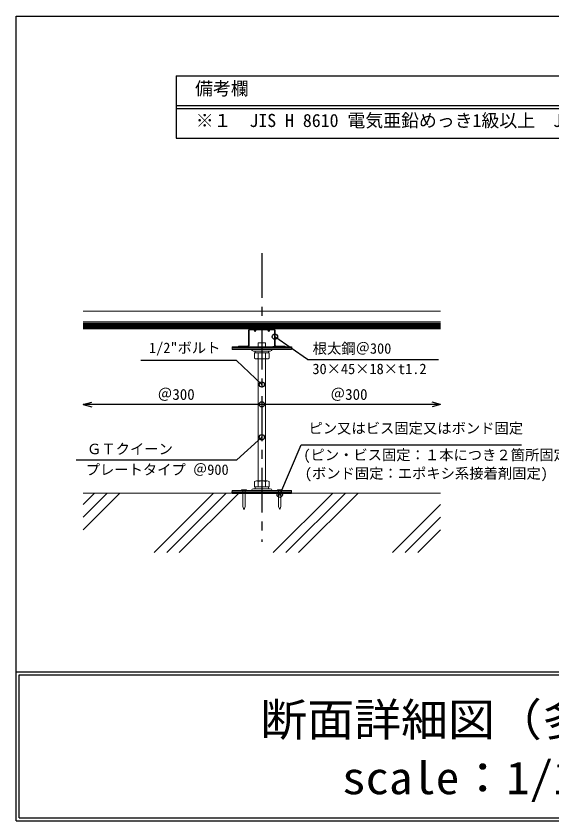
# Model space of a CAD drawing. Units: millimetres on the paper, enlarged 100 times, with parts at other scales. Extents: x -20630 to 20620, y -14480 to 14258.
# Drawn here: x 7321 to 13315, y -7282 to 1718 of the extents above; entities that cross this region are included whole.
import ezdxf
from ezdxf.enums import TextEntityAlignment as Align

# ---------------------------------------------------------------- set-up
doc = ezdxf.new("R2010")
doc.units = ezdxf.units.MM
doc.header["$LTSCALE"] = 100
doc.header["$PDMODE"] = 32
doc.header["$PDSIZE"] = 60
doc.linetypes.add('CHAIN1', pattern=[8, 5, -1, 1, -1])
for name, color, linetype in [('2-0_中心線', 4, 'CHAIN1'), ('2-2_太線１', 3, 'Continuous'), ('2-5_寸法', 7, 'Continuous'), ('2-6_文字', 7, 'Continuous')]:
    doc.layers.add(name, color=color, linetype=linetype)
doc.layers.add('2-1_中線', color=7, linetype='Continuous', lineweight=18)
doc.styles.add('ＭＳ ゴシック', font='')
doc.styles.get('ＭＳ ゴシック').set_extended_font_data('MS Gothic')

msp = doc.modelspace()

# ---------------------------------------------------------------- linework, layer by layer
at = {"layer": '2-0_中心線'}
msp.add_line((10070.3, -933.9), (10070.3, -4160.6), dxfattribs=at)
at = {"layer": '2-1_中線'}
for p, q in [((8070.3, -1580.7), (12070.3, -1580.7)), ((8070.3, -1700.7), (12070.3, -1700.7)), ((8070.3, -1780.7), (12070.3, -1780.7)), ((9920.3, -1796.7), (9920.3, -1964.7)), ((9928.3, -1796.7), (9928.3, -1964.7)), ((9936.3, -1780.7), (9983.6, -1780.7)), ((9979.6, -1788.7), (9936.3, -1788.7)), ((9979.6, -1788.7), (9993.6, -1807.4)), ((9983.6, -1780.7), (9993.6, -1794.1)), ((9993.6, -1794.1), (10003.6, -1780.7)), ((9993.6, -1807.4), (10007.6, -1788.7)), ((10003.6, -1780.7), (10070.3, -1780.7)), ((10007.6, -1788.7), (10070.3, -1788.7)), ((10136.9, -1780.7), (10070.3, -1780.7)), ((10132.9, -1788.7), (10070.3, -1788.7)), ((10146.9, -1807.4), (10132.9, -1788.7)), ((10146.9, -1794.1), (10136.9, -1780.7)), ((10156.9, -1780.7), (10146.9, -1794.1)), ((10160.9, -1788.7), (10146.9, -1807.4)), ((10204.3, -1780.7), (10156.9, -1780.7)), ((10160.9, -1788.7), (10204.3, -1788.7)), ((10212.3, -1796.7), (10212.3, -1964.7)), ((10220.3, -1796.7), (10220.3, -1964.7)), ((9808.3, -1980.7), (9808.3, -1972.7)), ((9912.3, -1972.7), (9808.3, -1972.7)), ((10110.3, -1935.4), (10030.3, -1935.4)), ((10110.3, -1935.4), (10110.3, -1980.7)), ((10228.3, -1972.7), (10332.3, -1972.7)), ((10332.3, -1972.7), (10332.3, -1980.7)), ((9736.9, -2009.4), (9736.9, -1994.1)), ((9736.9, -1994.1), (10403.6, -1994.1)), ((10403.6, -2009.4), (9736.9, -2009.4)), ((9808.3, -1980.7), (9912.3, -1980.7)), ((9976.9, -2027.4), (10070.3, -2027.4)), ((10151.1, -2048.7), (9989.4, -2048.7)), ((9989.4, -2048.7), (9989.4, -2109.2)), ((9994.6, -2030.7), (9994.6, -2045.4)), ((9997.9, -2027.4), (10142.6, -2027.4)), ((9997.9, -2048.7), (10142.6, -2048.7)), ((10136.9, -2048.7), (10003.6, -2048.7)), ((10029.8, -2109.2), (10029.8, -2048.7)), ((10163.6, -2027.4), (10070.3, -2027.4)), ((10110.7, -2109.2), (10110.7, -2048.7)), ((10145.9, -2030.7), (10145.9, -2045.4)), ((10151.1, -2109.2), (10151.1, -2048.7)), ((10332.3, -1980.7), (10228.3, -1980.7)), ((10403.6, -1994.1), (10403.6, -2009.4)), ((10130.9, -2115.4), (10009.6, -2115.4)), ((10030.3, -2115.4), (10030.3, -3480.7)), ((10110.3, -2115.4), (10110.3, -3480.7)), ((9989.4, -3486.9), (9989.4, -3547.4)), ((10009.6, -3480.7), (10130.9, -3480.7)), ((10029.8, -3486.9), (10029.8, -3547.4)), ((10034.9, -3480.7), (10035.3, -3480.4)), ((10110.7, -3486.9), (10110.7, -3547.4)), ((10151.1, -3547.4), (10151.1, -3486.9)), ((9843.6, -3580), (9843.6, -3586.7)), ((9857.9, -3593.4), (9857.9, -3766.7)), ((9882.6, -3593.4), (9882.6, -3766.7)), ((9976.9, -3568.7), (10070.3, -3568.7)), ((9976.9, -3568.7), (10070.3, -3568.7)), ((9989.4, -3547.4), (10151.1, -3547.4)), ((9994.6, -3565.4), (9994.6, -3550.7)), ((10142.6, -3547.4), (9997.9, -3547.4)), ((10142.6, -3568.7), (9997.9, -3568.7)), ((10003.6, -3547.4), (10136.9, -3547.4)), ((10163.6, -3568.7), (10070.3, -3568.7)), ((10163.6, -3568.7), (10070.3, -3568.7)), ((10145.9, -3565.4), (10145.9, -3550.7)), ((10243.6, -3580), (10243.6, -3586.7)), ((10257.9, -3593.4), (10257.9, -3766.7)), ((10282.6, -3593.4), (10282.6, -3766.7)), ((10403.6, -3602), (10403.6, -3586.7)), ((10403.6, -3602), (10403.6, -3586.7)), ((8070.3, -3615.4), (12070.3, -3615.4)), ((8197.5, -3615.4), (8070.3, -3742.6)), ((8480.4, -3615.4), (8070.3, -4025.4)), ((8338.9, -3615.4), (8070.3, -3884)), ((9530.8, -3615.4), (8864.2, -4282)), ((9672.3, -3615.4), (9005.6, -4282)), ((9813.7, -3615.4), (9147, -4282)), ((9736.9, -3602), (10403.6, -3602)), ((9736.9, -3602), (10403.6, -3602)), ((10864.2, -3615.4), (10197.5, -4282)), ((11005.6, -3615.4), (10338.9, -4282)), ((11147, -3615.4), (10480.4, -4282)), ((9869.6, -3798.3), (9857.9, -3766.7)), ((9870.9, -3798.3), (9882.6, -3766.7)), ((10269.6, -3798.3), (10257.9, -3766.7)), ((10270.9, -3798.3), (10282.6, -3766.7)), ((12070.3, -3742.6), (11530.8, -4282)), ((12070.3, -3884), (11672.3, -4282)), ((12070.3, -4025.4), (11813.7, -4282))]:
    msp.add_line(p, q, dxfattribs=at)
for points in [[(10030.3, -1935.4), (10030.3, -1963.5), (10030.3, -1980.7)], [(10403.6, -3586.7), (9736.9, -3586.7), (9736.9, -3602)], [(10403.6, -3586.7), (9736.9, -3586.7), (9736.9, -3602)], [(9843.6, -3580), (9896.9, -3580), (9896.9, -3586.7), (9870.3, -3586.7), (9843.6, -3586.7)], [(10243.6, -3580), (10296.9, -3580), (10296.9, -3586.7), (10270.3, -3586.7), (10243.6, -3586.7)]]:
    msp.add_lwpolyline(points, dxfattribs=at)
for centre, radius, start, end in [((9936.3, -1796.7), 16, 90, 180), ((9936.3, -1796.7), 8, 90, 180), ((10204.3, -1796.7), 16, 0, 90), ((10204.3, -1796.7), 8, 0, 90), ((9912.3, -1964.7), 16, 270, 0), ((9912.3, -1964.7), 8, 270, 0), ((10228.3, -1964.7), 16, 180, 270), ((10228.3, -1964.7), 8, 180, 270), ((9976.9, -2003.3), 24.1, 194.70476, 270), ((9997.9, -2030.7), 3.33, 90, 180), ((9997.9, -2045.4), 3.33, 180, 270), ((10142.6, -2030.7), 3.33, 0, 90), ((10142.6, -2045.4), 3.33, 270, 0), ((10163.6, -2003.3), 24.1, 270, 345.29523), ((10009.6, -2079.6), 35.8, 235.61575, 304.38425), ((10070.3, -1981.7), 133.8, 252.41205, 287.58795), ((10130.9, -2079.6), 35.8, 235.61575, 304.38425), ((10009.6, -3516.5), 35.8, 55.61575, 124.38425), ((10070.3, -3614.4), 133.8, 72.41205, 107.58795), ((10130.9, -3516.5), 35.8, 55.61575, 124.38425), ((9851.3, -3593.4), 6.67, 0, 90), ((9889.3, -3593.4), 6.67, 90, 180), ((9976.9, -3592.8), 24.1, 90, 165.29524), ((9976.9, -3592.8), 24.1, 90, 165.29524), ((9997.9, -3550.7), 3.33, 90, 180), ((9997.9, -3565.4), 3.33, 180, 270), ((10142.6, -3550.7), 3.33, 0, 90), ((10142.6, -3565.4), 3.33, 270, 0), ((10163.6, -3592.8), 24.1, 14.70477, 90), ((10163.6, -3592.8), 24.1, 14.70477, 90), ((10251.3, -3593.4), 6.67, 0, 90), ((10289.3, -3593.4), 6.67, 90, 180), ((9869.6, -3792.1), 0.67, 200.30446, 339.69553), ((9870.3, -3798.1), 0.67, 200.30446, 339.69553), ((10269.6, -3792.1), 0.67, 200.30446, 339.69553), ((10270.3, -3798.1), 0.67, 200.30446, 339.69553)]:
    msp.add_arc(centre, radius, start, end, dxfattribs=at)
at = {"layer": '2-2_太線１'}
for p, q in [((8070.3, -1714.1), (12070.3, -1714.1)), ((8070.3, -1727.4), (12070.3, -1727.4)), ((8070.3, -1740.7), (12070.3, -1740.7)), ((8070.3, -1754.1), (12070.3, -1754.1)), ((8070.3, -1767.4), (12070.3, -1767.4)), ((9743.2, -1980.7), (9736.9, -1987)), ((9736.9, -1980.7), (9736.9, -1994.1)), ((9736.9, -1980.7), (10403.6, -1980.7)), ((9752.6, -1980.7), (9739.3, -1994.1)), ((9762, -1980.7), (9748.7, -1994.1)), ((9771.5, -1980.7), (9758.1, -1994.1)), ((9780.9, -1980.7), (9767.6, -1994.1)), ((9790.3, -1980.7), (9777, -1994.1)), ((9799.8, -1980.7), (9786.4, -1994.1)), ((9809.2, -1980.7), (9795.8, -1994.1)), ((9818.6, -1980.7), (9805.3, -1994.1)), ((9828, -1980.7), (9814.7, -1994.1)), ((9837.5, -1980.7), (9824.1, -1994.1)), ((9846.9, -1980.7), (9833.6, -1994.1)), ((9856.3, -1980.7), (9843, -1994.1)), ((9865.8, -1980.7), (9852.4, -1994.1)), ((9875.2, -1980.7), (9861.8, -1994.1)), ((9884.6, -1980.7), (9871.3, -1994.1)), ((9872.8, -1980.7), (9948.1, -1980.7)), ((9894, -1980.7), (9880.7, -1994.1)), ((9903.5, -1980.7), (9890.1, -1994.1)), ((9912.9, -1980.7), (9899.6, -1994.1)), ((9922.3, -1980.7), (9909, -1994.1)), ((9931.7, -1980.7), (9918.4, -1994.1)), ((9941.2, -1980.7), (9927.8, -1994.1)), ((9950.6, -1980.7), (9937.3, -1994.1)), ((9960, -1980.7), (9946.7, -1994.1)), ((9969.5, -1980.7), (9956.1, -1994.1)), ((9978.9, -1980.7), (9965.6, -1994.1)), ((9988.3, -1980.7), (9975, -1994.1)), ((9997.7, -1980.7), (9984.4, -1994.1)), ((10007.2, -1980.7), (9993.8, -1994.1)), ((10016.6, -1980.7), (10003.3, -1994.1)), ((10026, -1980.7), (10012.7, -1994.1)), ((10035.5, -1980.7), (10022.1, -1994.1)), ((10044.9, -1980.7), (10031.6, -1994.1)), ((10054.3, -1980.7), (10041, -1994.1)), ((10063.7, -1980.7), (10050.4, -1994.1)), ((10073.2, -1980.7), (10059.8, -1994.1)), ((10082.6, -1980.7), (10069.3, -1994.1)), ((10092, -1980.7), (10078.7, -1994.1)), ((10101.5, -1980.7), (10088.1, -1994.1)), ((10110.9, -1980.7), (10097.5, -1994.1)), ((10120.3, -1980.7), (10107, -1994.1)), ((10129.7, -1980.7), (10116.4, -1994.1)), ((10139.2, -1980.7), (10125.8, -1994.1)), ((10148.6, -1980.7), (10135.3, -1994.1)), ((10158, -1980.7), (10144.7, -1994.1)), ((10167.4, -1980.7), (10154.1, -1994.1)), ((10176.9, -1980.7), (10163.5, -1994.1)), ((10186.3, -1980.7), (10173, -1994.1)), ((10195.7, -1980.7), (10182.4, -1994.1)), ((10205.2, -1980.7), (10191.8, -1994.1)), ((10214.6, -1980.7), (10201.3, -1994.1)), ((10224, -1980.7), (10210.7, -1994.1)), ((10233.4, -1980.7), (10220.1, -1994.1)), ((10242.9, -1980.7), (10229.5, -1994.1)), ((10252.3, -1980.7), (10239, -1994.1)), ((10261.7, -1980.7), (10248.4, -1994.1)), ((10271.2, -1980.7), (10257.8, -1994.1)), ((10280.6, -1980.7), (10267.3, -1994.1)), ((10290, -1980.7), (10276.7, -1994.1)), ((10299.4, -1980.7), (10286.1, -1994.1)), ((10308.9, -1980.7), (10295.5, -1994.1)), ((10318.3, -1980.7), (10305, -1994.1)), ((10327.7, -1980.7), (10314.4, -1994.1)), ((10337.2, -1980.7), (10323.8, -1994.1)), ((10346.6, -1980.7), (10333.3, -1994.1)), ((10356, -1980.7), (10342.7, -1994.1)), ((10365.4, -1980.7), (10352.1, -1994.1)), ((10374.9, -1980.7), (10361.5, -1994.1)), ((10384.3, -1980.7), (10371, -1994.1)), ((10393.7, -1980.7), (10380.4, -1994.1)), ((10403.2, -1980.7), (10389.8, -1994.1)), ((10403.6, -1989.7), (10399.2, -1994.1)), ((10403.6, -1980.7), (10403.6, -1994.1)), ((9736.9, -3615.4), (9736.9, -3602)), ((9736.9, -3615.4), (9736.9, -3602)), ((9743.2, -3615.4), (9736.9, -3609.1)), ((9743.2, -3615.4), (9736.9, -3609.1)), ((9752.6, -3615.4), (9739.3, -3602)), ((9752.6, -3615.4), (9739.3, -3602)), ((9762, -3615.4), (9748.7, -3602)), ((9762, -3615.4), (9748.7, -3602)), ((9771.5, -3615.4), (9758.1, -3602)), ((9771.5, -3615.4), (9758.1, -3602)), ((9780.9, -3615.4), (9767.6, -3602)), ((9780.9, -3615.4), (9767.6, -3602)), ((9790.3, -3615.4), (9777, -3602)), ((9790.3, -3615.4), (9777, -3602)), ((9799.8, -3615.4), (9786.4, -3602)), ((9799.8, -3615.4), (9786.4, -3602)), ((9809.2, -3615.4), (9795.8, -3602)), ((9809.2, -3615.4), (9795.8, -3602)), ((9818.6, -3615.4), (9805.3, -3602)), ((9818.6, -3615.4), (9805.3, -3602)), ((9828, -3615.4), (9814.7, -3602)), ((9828, -3615.4), (9814.7, -3602)), ((9837.5, -3615.4), (9824.1, -3602)), ((9837.5, -3615.4), (9824.1, -3602)), ((9846.9, -3615.4), (9833.6, -3602)), ((9846.9, -3615.4), (9833.6, -3602)), ((9856.3, -3615.4), (9843, -3602)), ((9856.3, -3615.4), (9843, -3602)), ((9865.8, -3615.4), (9852.4, -3602)), ((9865.8, -3615.4), (9852.4, -3602)), ((9875.2, -3615.4), (9861.8, -3602)), ((9875.2, -3615.4), (9861.8, -3602)), ((9884.6, -3615.4), (9871.3, -3602)), ((9884.6, -3615.4), (9871.3, -3602)), ((9872.8, -3615.4), (9948.1, -3615.4)), ((9872.8, -3615.4), (9948.1, -3615.4)), ((9872.8, -3615.4), (9948.1, -3615.4)), ((9872.8, -3615.4), (9948.1, -3615.4)), ((9894, -3615.4), (9880.7, -3602)), ((9894, -3615.4), (9880.7, -3602)), ((9903.5, -3615.4), (9890.1, -3602)), ((9903.5, -3615.4), (9890.1, -3602)), ((9912.9, -3615.4), (9899.6, -3602)), ((9912.9, -3615.4), (9899.6, -3602)), ((9922.3, -3615.4), (9909, -3602)), ((9922.3, -3615.4), (9909, -3602)), ((9931.7, -3615.4), (9918.4, -3602)), ((9931.7, -3615.4), (9918.4, -3602)), ((9941.2, -3615.4), (9927.8, -3602)), ((9941.2, -3615.4), (9927.8, -3602)), ((9950.6, -3615.4), (9937.3, -3602)), ((9950.6, -3615.4), (9937.3, -3602)), ((9960, -3615.4), (9946.7, -3602)), ((9960, -3615.4), (9946.7, -3602)), ((9969.5, -3615.4), (9956.1, -3602)), ((9969.5, -3615.4), (9956.1, -3602)), ((9978.9, -3615.4), (9965.6, -3602)), ((9978.9, -3615.4), (9965.6, -3602)), ((9988.3, -3615.4), (9975, -3602)), ((9988.3, -3615.4), (9975, -3602)), ((9997.7, -3615.4), (9984.4, -3602)), ((9997.7, -3615.4), (9984.4, -3602)), ((10007.2, -3615.4), (9993.8, -3602)), ((10007.2, -3615.4), (9993.8, -3602)), ((10016.6, -3615.4), (10003.3, -3602)), ((10016.6, -3615.4), (10003.3, -3602)), ((10026, -3615.4), (10012.7, -3602)), ((10026, -3615.4), (10012.7, -3602)), ((10035.5, -3615.4), (10022.1, -3602)), ((10035.5, -3615.4), (10022.1, -3602)), ((10044.9, -3615.4), (10031.6, -3602)), ((10044.9, -3615.4), (10031.6, -3602)), ((10054.3, -3615.4), (10041, -3602)), ((10054.3, -3615.4), (10041, -3602)), ((10063.7, -3615.4), (10050.4, -3602)), ((10063.7, -3615.4), (10050.4, -3602)), ((10073.2, -3615.4), (10059.8, -3602)), ((10073.2, -3615.4), (10059.8, -3602)), ((10082.6, -3615.4), (10069.3, -3602)), ((10082.6, -3615.4), (10069.3, -3602)), ((10092, -3615.4), (10078.7, -3602)), ((10092, -3615.4), (10078.7, -3602)), ((10101.5, -3615.4), (10088.1, -3602)), ((10101.5, -3615.4), (10088.1, -3602)), ((10110.9, -3615.4), (10097.5, -3602)), ((10110.9, -3615.4), (10097.5, -3602)), ((10120.3, -3615.4), (10107, -3602)), ((10120.3, -3615.4), (10107, -3602)), ((10129.7, -3615.4), (10116.4, -3602)), ((10129.7, -3615.4), (10116.4, -3602)), ((10139.2, -3615.4), (10125.8, -3602)), ((10139.2, -3615.4), (10125.8, -3602)), ((10148.6, -3615.4), (10135.3, -3602)), ((10148.6, -3615.4), (10135.3, -3602)), ((10158, -3615.4), (10144.7, -3602)), ((10158, -3615.4), (10144.7, -3602)), ((10167.4, -3615.4), (10154.1, -3602)), ((10167.4, -3615.4), (10154.1, -3602)), ((10176.9, -3615.4), (10163.5, -3602)), ((10176.9, -3615.4), (10163.5, -3602)), ((10186.3, -3615.4), (10173, -3602)), ((10186.3, -3615.4), (10173, -3602)), ((10195.7, -3615.4), (10182.4, -3602)), ((10195.7, -3615.4), (10182.4, -3602)), ((10205.2, -3615.4), (10191.8, -3602)), ((10205.2, -3615.4), (10191.8, -3602)), ((10267.7, -3615.4), (10192.5, -3615.4)), ((10267.7, -3615.4), (10192.5, -3615.4)), ((10214.6, -3615.4), (10201.3, -3602)), ((10214.6, -3615.4), (10201.3, -3602)), ((10224, -3615.4), (10210.7, -3602)), ((10224, -3615.4), (10210.7, -3602)), ((10233.4, -3615.4), (10220.1, -3602)), ((10233.4, -3615.4), (10220.1, -3602)), ((10242.9, -3615.4), (10229.5, -3602)), ((10242.9, -3615.4), (10229.5, -3602)), ((10252.3, -3615.4), (10239, -3602)), ((10252.3, -3615.4), (10239, -3602)), ((10261.7, -3615.4), (10248.4, -3602)), ((10261.7, -3615.4), (10248.4, -3602)), ((10271.2, -3615.4), (10257.8, -3602)), ((10271.2, -3615.4), (10257.8, -3602)), ((10280.6, -3615.4), (10267.3, -3602)), ((10280.6, -3615.4), (10267.3, -3602)), ((10290, -3615.4), (10276.7, -3602)), ((10290, -3615.4), (10276.7, -3602)), ((10299.4, -3615.4), (10286.1, -3602)), ((10299.4, -3615.4), (10286.1, -3602)), ((10308.9, -3615.4), (10295.5, -3602)), ((10308.9, -3615.4), (10295.5, -3602)), ((10318.3, -3615.4), (10305, -3602)), ((10318.3, -3615.4), (10305, -3602)), ((10327.7, -3615.4), (10314.4, -3602)), ((10327.7, -3615.4), (10314.4, -3602)), ((10337.2, -3615.4), (10323.8, -3602)), ((10337.2, -3615.4), (10323.8, -3602)), ((10346.6, -3615.4), (10333.3, -3602)), ((10346.6, -3615.4), (10333.3, -3602)), ((10356, -3615.4), (10342.7, -3602)), ((10356, -3615.4), (10342.7, -3602)), ((10365.4, -3615.4), (10352.1, -3602)), ((10365.4, -3615.4), (10352.1, -3602)), ((10374.9, -3615.4), (10361.5, -3602)), ((10374.9, -3615.4), (10361.5, -3602)), ((10384.3, -3615.4), (10371, -3602)), ((10384.3, -3615.4), (10371, -3602)), ((10393.7, -3615.4), (10380.4, -3602)), ((10393.7, -3615.4), (10380.4, -3602)), ((10403.2, -3615.4), (10389.8, -3602)), ((10403.2, -3615.4), (10389.8, -3602)), ((10403.6, -3606.4), (10399.2, -3602)), ((10403.6, -3606.4), (10399.2, -3602))]:
    msp.add_line(p, q, dxfattribs=at)
for points in [[(10192.5, -1980.7), (10267.7, -1980.7), (10192.5, -1980.7)], [(9736.9, -3615.4), (10403.6, -3615.4), (10403.6, -3602)], [(9736.9, -3615.4), (10403.6, -3615.4), (10403.6, -3602)], [(10267.7, -3615.4), (10192.5, -3615.4), (10267.7, -3615.4)], [(10267.7, -3615.4), (10192.5, -3615.4), (10267.7, -3615.4)]]:
    msp.add_lwpolyline(points, dxfattribs=at)
at = {"layer": '2-5_寸法'}
for p, q in [((8070.3, -2624.3), (8166.9, -2598.4)), ((12070.3, -2624.3), (11973.7, -2598.4)), ((10070.3, -2624.3), (8070.3, -2624.3)), ((8070.3, -2624.3), (8166.9, -2650.2)), ((12070.3, -2624.3), (10070.3, -2624.3)), ((12070.3, -2624.3), (11973.7, -2650.2))]:
    msp.add_line(p, q, dxfattribs=at)
msp.add_point((10070.3, -2624.3), dxfattribs=at)
at = {"layer": '2-6_文字'}
for p, q in [((7320.9, 1718), (17987.6, 1718)), ((7320.9, -5615.4), (7320.9, 1718)), ((9109.9, 1051.3), (16609.9, 1051.3)), ((9109.9, 1051.3), (9109.9, 351.3)), ((9109.9, 718), (16609.9, 718)), ((9109.9, 684.6), (16609.9, 684.6)), ((9109.9, 351.3), (16609.9, 351.3)), ((10581, -2121.4), (10216.3, -1867.5)), ((9068.7, -2132.7), (8716.9, -2132.7)), ((9785, -2132.7), (9068.7, -2132.7)), ((10070.3, -2401.6), (9785, -2132.7)), ((10581, -2121.4), (12045.4, -2121.4)), ((7354.3, -7248.7), (7354.3, -5648.7)), ((7354.3, -5648.7), (17954.3, -5648.7)), ((7320.9, -7282), (17987.6, -7282)), ((7354.3, -7248.7), (17954.3, -7248.7))]:
    msp.add_line(p, q, dxfattribs=at)
for points in [[(7994.5, -3244.1), (9789.1, -3244.1), (10070.3, -2991.1)], [(10270.3, -3634.6), (10508.4, -3078.2), (12976, -3078.2)], [(7320.9, -7282), (7320.9, -5615.4), (17987.6, -5615.4)]]:
    msp.add_lwpolyline(points, dxfattribs=at)
for p in [(10216.3, -1867.5), (10070.3, -2401.6), (10070.3, -2991.1), (10270.3, -3634.6)]:
    msp.add_point(p, dxfattribs=at)

# ---------------------------------------------------------------- texts
at = {"layer": '2-5_寸法', "style": 'ＭＳ ゴシック'}
for p in [(8902.8, -2610.4), (10835.8, -2610.4)]:
    msp.add_text('＠300', height=122.2, dxfattribs=at).set_placement(p, align=Align.BOTTOM_LEFT)
at = {"layer": '2-6_文字', "style": 'ＭＳ ゴシック'}
for s, height, p in [('備考欄', 146.6, (9323.2, 790.9)), ('※１\u3000JIS H 8610 電気亜鉛めっき1級以上\u3000JIS H 8625 CM1A以上', 146.6, (9330.9, 433.5)), ('1/2"ボルト', 117.3, (8807.8, -2085.5)), ('根太鋼＠300', 117.3, (10639.2, -2092.7)), ('30×45×18×t1.2', 117.3, (10635.7, -2320.9)), ('ピン又はビス固定又はボンド固定', 117.3, (10592.5, -2984.8)), ('ＧＴクイーン', 117.3, (8114.5, -3216.5)), ('(ピン・ビス固定：１本につき２箇所固定)', 117.3, (10534.5, -3283.2)), ('プレートタイプ ＠900', 117.3, (8099.5, -3447.7)), ('(ボンド固定：エポキシ系接着剤固定)', 117.3, (10550.5, -3489))]:
    msp.add_text(s, height=height, dxfattribs=at).set_placement(p, align=Align.BOTTOM_LEFT)
at = {"layer": '2-6_文字', "style": 'ＭＳ ゴシック', "width": 1.05}
for s, p in [('断面詳細図（多目的室）', (10052, -6442.6)), ('scale：1/15', (10968.9, -7093.1))]:
    msp.add_text(s, height=366.6, dxfattribs=at).set_placement(p, align=Align.BOTTOM_LEFT)

doc.saveas('drawing.dxf')
